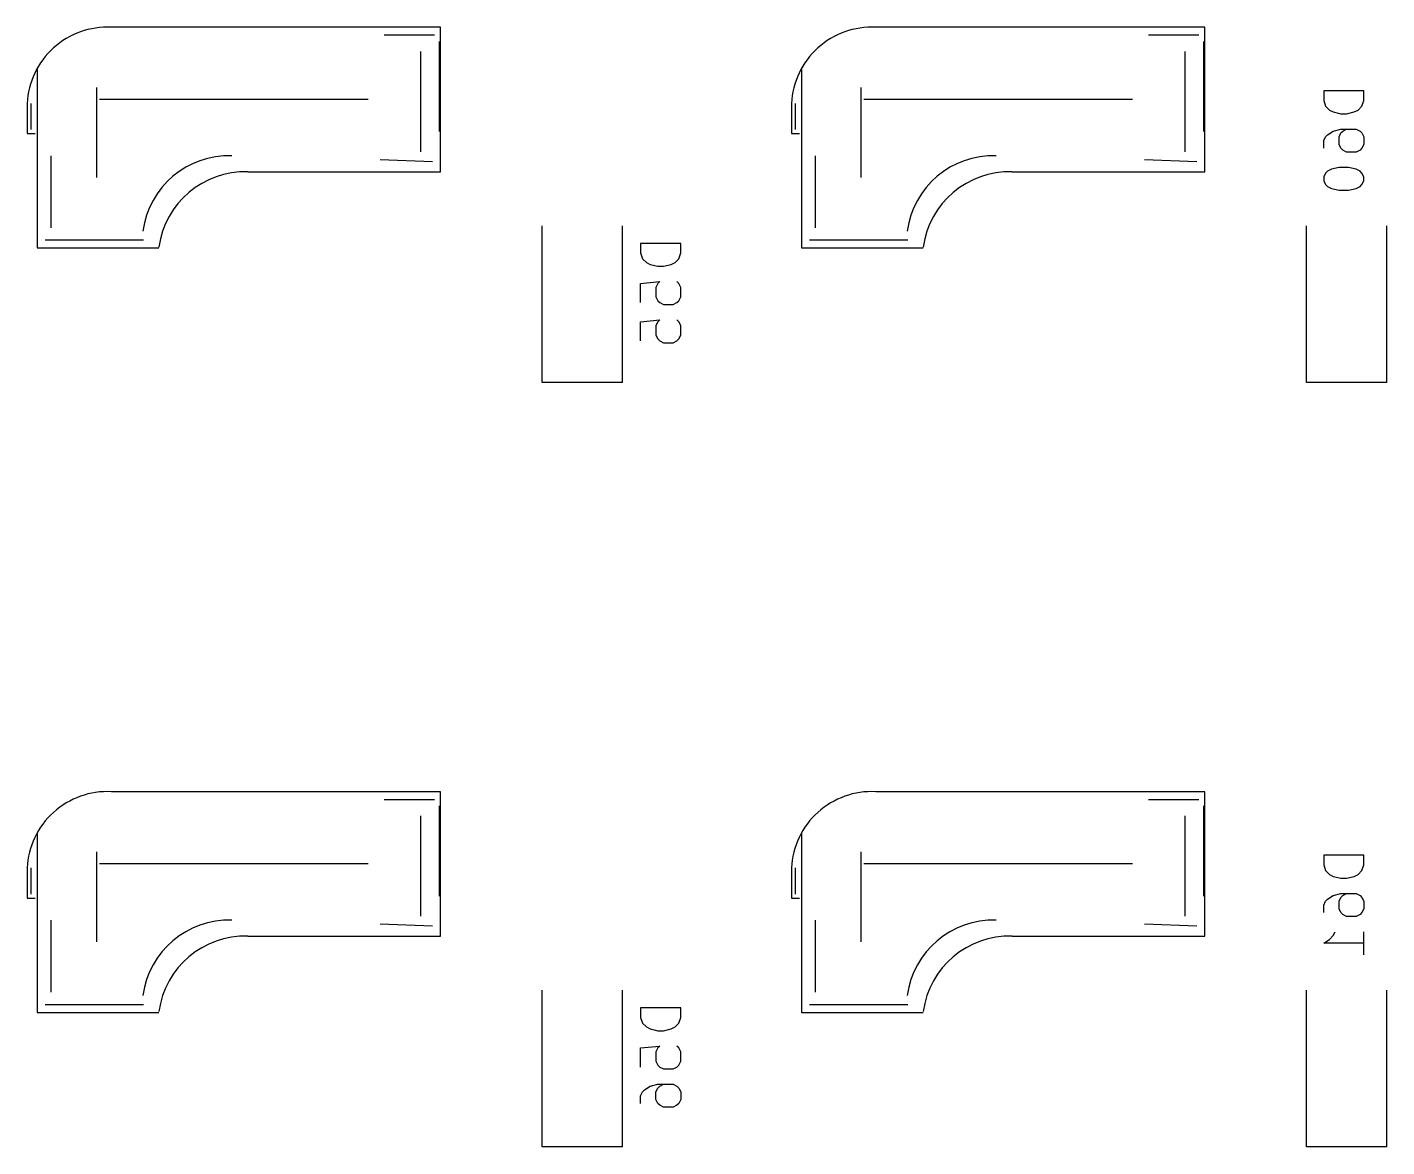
# Model space of a CAD drawing. Extents: x 55 to 335, y -160 to -35.
# Drawn here: x 159.2 to 193.09, y -129.25 to -101.35 of the extents above; entities that cross this region are included whole.
import ezdxf

# ---------------------------------------------------------------- set-up
doc = ezdxf.new("R2010")
doc.units = 0
doc.layers.add('BLACK', color=7, linetype='CONTINUOUS')

msp = doc.modelspace()

# ---------------------------------------------------------------- linework, layer by layer
at = {"layer": 'BLACK', "linetype": 'CONTINUOUS'}
for p, q in [((169.5, -101.35), (161.3, -101.35)), ((169.35, -101.55), (168.1, -101.55)), ((169.5, -104.95), (169.5, -101.35)), ((188.55, -101.35), (180.35, -101.35)), ((188.4, -101.55), (187.15, -101.55)), ((188.55, -104.95), (188.55, -101.35)), ((169, -101.95), (169, -104.45)), ((169.48, -103.95), (169.48, -101.7)), ((188.05, -101.95), (188.05, -104.45)), ((188.53, -103.95), (188.53, -101.7)), ((159.45, -102.4), (159.45, -106.85)), ((178.5, -102.4), (178.5, -106.85)), ((160.93, -102.85), (160.93, -105.09)), ((179.98, -102.85), (179.98, -105.09)), ((192.515, -102.936), (191.515, -102.936)), ((191.515, -102.936), (191.515, -103.174)), ((192.515, -103.174), (192.515, -102.936)), ((159.2, -103.25), (159.2, -104)), ((159.3, -103.9), (159.3, -103.25)), ((167.7, -103.15), (161, -103.15)), ((178.25, -103.25), (178.25, -104)), ((178.35, -103.9), (178.35, -103.25)), ((186.75, -103.15), (180.05, -103.15)), ((191.515, -103.174), (191.562, -103.317)), ((191.562, -103.317), (191.658, -103.412)), ((192.372, -103.412), (192.467, -103.317)), ((192.467, -103.317), (192.515, -103.174)), ((191.658, -103.412), (191.753, -103.46)), ((191.753, -103.46), (191.943, -103.507)), ((191.943, -103.507), (192.086, -103.507)), ((192.086, -103.507), (192.277, -103.46)), ((192.277, -103.46), (192.372, -103.412)), ((159.2, -104), (159.4, -104)), ((178.25, -104), (178.45, -104)), ((191.562, -104.079), (191.61, -104.031)), ((191.61, -104.031), (191.753, -103.936)), ((191.753, -103.936), (191.943, -103.888)), ((191.896, -104.079), (191.943, -103.983)), ((191.943, -103.888), (192.324, -103.888)), ((191.943, -103.983), (191.991, -103.936)), ((191.991, -103.936), (192.086, -103.888)), ((192.324, -103.888), (192.42, -103.936)), ((192.42, -103.936), (192.467, -103.983)), ((192.467, -103.983), (192.515, -104.079)), ((191.515, -104.174), (191.562, -104.079)), ((191.515, -104.364), (191.515, -104.174)), ((191.896, -104.269), (191.896, -104.079)), ((191.943, -104.364), (191.896, -104.269)), ((191.991, -104.412), (191.943, -104.364)), ((192.467, -104.364), (192.42, -104.412)), ((192.515, -104.269), (192.467, -104.364)), ((192.515, -104.079), (192.515, -104.269)), ((159.8, -106.35), (159.8, -104.55)), ((169.3, -104.7), (168, -104.65)), ((178.85, -106.35), (178.85, -104.55)), ((188.35, -104.7), (187.05, -104.65)), ((192.086, -104.46), (191.991, -104.412)), ((192.324, -104.46), (192.086, -104.46)), ((192.42, -104.412), (192.324, -104.46)), ((164.7, -104.95), (169.5, -104.95)), ((183.75, -104.95), (188.55, -104.95)), ((191.562, -104.983), (191.515, -105.079)), ((191.61, -104.936), (191.562, -104.983)), ((191.705, -104.888), (191.61, -104.936)), ((191.896, -104.84), (191.705, -104.888)), ((192.134, -104.84), (191.896, -104.84)), ((192.324, -104.888), (192.134, -104.84)), ((192.42, -104.936), (192.324, -104.888)), ((192.467, -104.983), (192.42, -104.936)), ((192.515, -105.079), (192.467, -104.983)), ((191.515, -105.079), (191.515, -105.174)), ((191.515, -105.174), (191.562, -105.269)), ((191.562, -105.269), (191.61, -105.317)), ((191.61, -105.317), (191.705, -105.364)), ((191.705, -105.364), (191.896, -105.412)), ((192.134, -105.412), (192.324, -105.364)), ((192.324, -105.364), (192.42, -105.317)), ((192.42, -105.317), (192.467, -105.269)), ((192.467, -105.269), (192.515, -105.174)), ((192.515, -105.174), (192.515, -105.079)), ((191.896, -105.412), (192.134, -105.412)), ((172.037, -110.2), (172.037, -106.3)), ((174.037, -110.2), (174.037, -106.3)), ((191.087, -110.2), (191.087, -106.3)), ((193.087, -110.2), (193.087, -106.3)), ((159.65, -106.65), (162.1, -106.65)), ((175.49, -106.736), (174.49, -106.736)), ((174.49, -106.736), (174.49, -106.974)), ((175.49, -106.974), (175.49, -106.736)), ((178.7, -106.65), (181.15, -106.65)), ((159.45, -106.85), (162.48, -106.85)), ((174.49, -106.974), (174.537, -107.117)), ((175.442, -107.117), (175.49, -106.974)), ((178.5, -106.85), (181.53, -106.85)), ((174.537, -107.117), (174.633, -107.212)), ((174.633, -107.212), (174.728, -107.26)), ((174.728, -107.26), (174.918, -107.307)), ((174.918, -107.307), (175.061, -107.307)), ((175.061, -107.307), (175.252, -107.26)), ((175.252, -107.26), (175.347, -107.212)), ((175.347, -107.212), (175.442, -107.117)), ((174.49, -107.736), (174.966, -107.688)), ((174.49, -108.212), (174.49, -107.736)), ((174.918, -107.736), (174.871, -107.831)), ((174.966, -107.688), (174.918, -107.736)), ((175.442, -107.736), (175.395, -107.688)), ((175.49, -107.831), (175.442, -107.736)), ((174.871, -107.831), (174.871, -108.069)), ((174.871, -108.069), (174.918, -108.164)), ((175.442, -108.164), (175.49, -108.069)), ((175.49, -108.069), (175.49, -107.831)), ((174.918, -108.164), (174.966, -108.212)), ((174.966, -108.212), (175.061, -108.26)), ((175.061, -108.26), (175.299, -108.26)), ((175.299, -108.26), (175.395, -108.212)), ((175.395, -108.212), (175.442, -108.164)), ((174.49, -108.688), (174.966, -108.64)), ((174.49, -109.164), (174.49, -108.688)), ((174.918, -108.688), (174.871, -108.783)), ((174.966, -108.64), (174.918, -108.688)), ((175.442, -108.688), (175.395, -108.64)), ((175.49, -108.783), (175.442, -108.688)), ((174.871, -108.783), (174.871, -109.021)), ((174.871, -109.021), (174.918, -109.117)), ((175.442, -109.117), (175.49, -109.021)), ((175.49, -109.021), (175.49, -108.783)), ((174.918, -109.117), (174.966, -109.164)), ((174.966, -109.164), (175.061, -109.212)), ((175.061, -109.212), (175.299, -109.212)), ((175.299, -109.212), (175.395, -109.164)), ((175.395, -109.164), (175.442, -109.117)), ((174.037, -110.2), (172.037, -110.2)), ((193.087, -110.2), (191.087, -110.2)), ((169.5, -120.4), (161.3, -120.4)), ((169.35, -120.6), (168.1, -120.6)), ((169.5, -124), (169.5, -120.4)), ((188.55, -120.4), (180.35, -120.4)), ((188.4, -120.6), (187.15, -120.6)), ((188.55, -124), (188.55, -120.4)), ((169.48, -123), (169.48, -120.75)), ((188.53, -123), (188.53, -120.75)), ((169, -121), (169, -123.5)), ((188.05, -121), (188.05, -123.5)), ((159.45, -121.45), (159.45, -125.9)), ((178.5, -121.45), (178.5, -125.9)), ((160.93, -121.9), (160.93, -124.14)), ((179.98, -121.9), (179.98, -124.14)), ((192.515, -121.986), (191.515, -121.986)), ((191.515, -121.986), (191.515, -122.224)), ((192.515, -122.224), (192.515, -121.986)), ((159.2, -122.3), (159.2, -123.05)), ((159.3, -122.95), (159.3, -122.3)), ((167.7, -122.2), (161, -122.2)), ((178.25, -122.3), (178.25, -123.05)), ((178.35, -122.95), (178.35, -122.3)), ((186.75, -122.2), (180.05, -122.2)), ((191.515, -122.224), (191.562, -122.367)), ((192.467, -122.367), (192.515, -122.224)), ((191.562, -122.367), (191.658, -122.462)), ((191.658, -122.462), (191.753, -122.51)), ((191.753, -122.51), (191.943, -122.557)), ((191.943, -122.557), (192.086, -122.557)), ((192.086, -122.557), (192.277, -122.51)), ((192.277, -122.51), (192.372, -122.462)), ((192.372, -122.462), (192.467, -122.367)), ((191.61, -123.081), (191.753, -122.986)), ((191.753, -122.986), (191.943, -122.938)), ((191.943, -122.938), (192.324, -122.938)), ((191.943, -123.033), (191.991, -122.986)), ((191.991, -122.986), (192.086, -122.938)), ((192.324, -122.938), (192.42, -122.986)), ((192.42, -122.986), (192.467, -123.033)), ((159.2, -123.05), (159.4, -123.05)), ((178.25, -123.05), (178.45, -123.05)), ((191.515, -123.224), (191.562, -123.129)), ((191.515, -123.414), (191.515, -123.224)), ((191.562, -123.129), (191.61, -123.081)), ((191.896, -123.129), (191.943, -123.033)), ((191.896, -123.319), (191.896, -123.129)), ((191.943, -123.414), (191.896, -123.319)), ((192.467, -123.033), (192.515, -123.129)), ((192.515, -123.319), (192.467, -123.414)), ((192.515, -123.129), (192.515, -123.319)), ((159.8, -125.4), (159.8, -123.6)), ((178.85, -125.4), (178.85, -123.6)), ((191.991, -123.462), (191.943, -123.414)), ((192.086, -123.51), (191.991, -123.462)), ((192.324, -123.51), (192.086, -123.51)), ((192.42, -123.462), (192.324, -123.51)), ((192.467, -123.414), (192.42, -123.462)), ((164.7, -124), (169.5, -124)), ((169.3, -123.75), (168, -123.7)), ((183.75, -124), (188.55, -124)), ((188.35, -123.75), (187.05, -123.7)), ((191.658, -124.081), (191.753, -123.986)), ((191.753, -123.986), (191.801, -123.89)), ((192.515, -124.462), (192.515, -123.89)), ((191.515, -124.176), (191.658, -124.081)), ((192.515, -124.176), (191.515, -124.176)), ((172.037, -129.25), (172.037, -125.35)), ((174.037, -129.25), (174.037, -125.35)), ((191.087, -129.25), (191.087, -125.35)), ((193.087, -129.25), (193.087, -125.35)), ((159.65, -125.7), (162.1, -125.7)), ((178.7, -125.7), (181.15, -125.7)), ((159.45, -125.9), (162.48, -125.9)), ((175.49, -125.786), (174.49, -125.786)), ((174.49, -125.786), (174.49, -126.024)), ((174.49, -126.024), (174.537, -126.167)), ((175.442, -126.167), (175.49, -126.024)), ((175.49, -126.024), (175.49, -125.786)), ((178.5, -125.9), (181.53, -125.9)), ((174.537, -126.167), (174.633, -126.262)), ((174.633, -126.262), (174.728, -126.31)), ((174.728, -126.31), (174.918, -126.357)), ((174.918, -126.357), (175.061, -126.357)), ((175.061, -126.357), (175.252, -126.31)), ((175.252, -126.31), (175.347, -126.262)), ((175.347, -126.262), (175.442, -126.167)), ((174.49, -126.786), (174.966, -126.738)), ((174.49, -127.262), (174.49, -126.786)), ((174.918, -126.786), (174.871, -126.881)), ((174.871, -126.881), (174.871, -127.119)), ((174.966, -126.738), (174.918, -126.786)), ((175.442, -126.786), (175.395, -126.738)), ((175.49, -126.881), (175.442, -126.786)), ((175.49, -127.119), (175.49, -126.881)), ((174.871, -127.119), (174.918, -127.214)), ((174.918, -127.214), (174.966, -127.262)), ((174.966, -127.262), (175.061, -127.31)), ((175.061, -127.31), (175.299, -127.31)), ((175.299, -127.31), (175.395, -127.262)), ((175.395, -127.262), (175.442, -127.214)), ((175.442, -127.214), (175.49, -127.119)), ((174.585, -127.833), (174.728, -127.738)), ((174.728, -127.738), (174.918, -127.69)), ((174.918, -127.69), (175.299, -127.69)), ((174.918, -127.786), (174.966, -127.738)), ((174.966, -127.738), (175.061, -127.69)), ((175.299, -127.69), (175.395, -127.738)), ((175.395, -127.738), (175.442, -127.786)), ((174.49, -127.976), (174.537, -127.881)), ((174.49, -128.167), (174.49, -127.976)), ((174.537, -127.881), (174.585, -127.833)), ((174.871, -127.881), (174.918, -127.786)), ((174.871, -128.071), (174.871, -127.881)), ((174.918, -128.167), (174.871, -128.071)), ((175.442, -127.786), (175.49, -127.881)), ((175.49, -128.071), (175.442, -128.167)), ((175.49, -127.881), (175.49, -128.071)), ((174.966, -128.214), (174.918, -128.167)), ((175.061, -128.262), (174.966, -128.214)), ((175.299, -128.262), (175.061, -128.262)), ((175.395, -128.214), (175.299, -128.262)), ((175.442, -128.167), (175.395, -128.214)), ((174.037, -129.25), (172.037, -129.25)), ((193.087, -129.25), (191.087, -129.25))]:
    msp.add_line(p, q, dxfattribs=at)
at = {"layer": 'BLACK'}
for centre, radius, start, end in [((161.2, -103.35), 2.0025, 87.1376, 177.138), ((180.25, -103.35), 2.0025, 87.1376, 177.138), ((164.235, -106.72), 2.171, 88.2843, 172.284), ((183.285, -106.72), 2.171, 88.2843, 172.284), ((164.635, -107.12), 2.171, 88.2843, 172.284), ((183.685, -107.12), 2.171, 88.2843, 172.284), ((161.2, -122.4), 2.0025, 87.1376, 177.138), ((180.25, -122.4), 2.0025, 87.1376, 177.138), ((164.235, -125.77), 2.171, 88.2843, 172.284), ((183.285, -125.77), 2.171, 88.2843, 172.284), ((164.635, -126.17), 2.171, 88.2843, 172.284), ((183.685, -126.17), 2.171, 88.2843, 172.284)]:
    msp.add_arc(centre, radius, start, end, dxfattribs=at)

doc.saveas('drawing.dxf')
